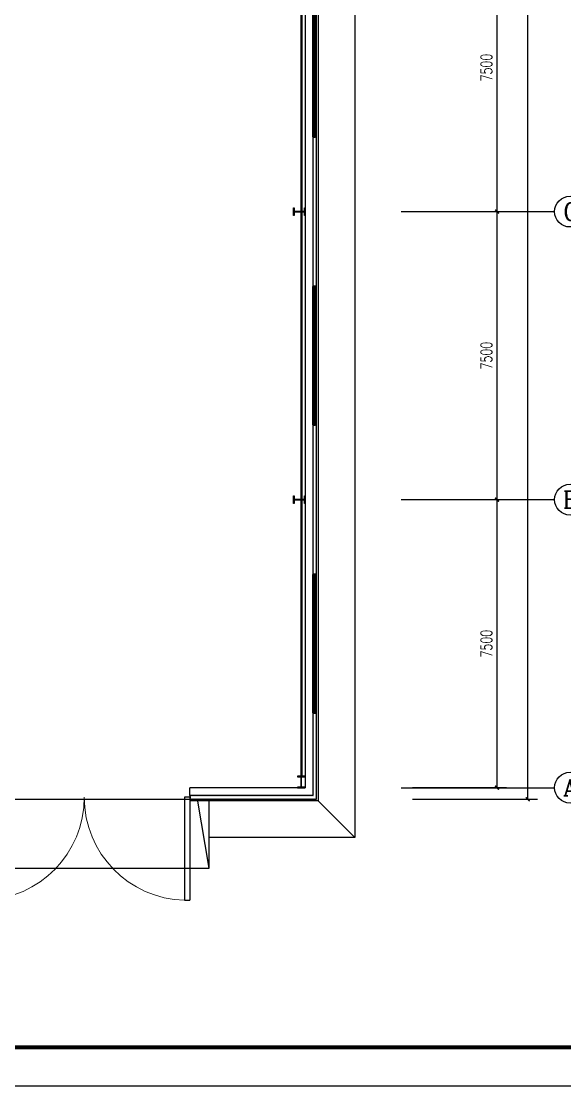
# Model space of a CAD drawing. Extents: x 4532298 to 10139194, y -639876 to -207028.
# Drawn here: x 4794525 to 4808676, y -350159 to -322442 of the extents above; entities that cross this region are included whole.
import ezdxf
from ezdxf.enums import TextEntityAlignment as Align

# ---------------------------------------------------------------- set-up
doc = ezdxf.new("R2010")
doc.units = 0
doc.header["$LTSCALE"] = 1000
doc.header["$MEASUREMENT"] = 0
doc.layers.get('0').update_dxf_attribs({"linetype": 'CONTINUOUS'})
doc.layers.get('Defpoints').update_dxf_attribs({"linetype": 'CONTINUOUS'})
for name, color, linetype in [('AXIS_TEXT', 7, 'CONTINUOUS'), ('PUB_TITLE', 4, 'CONTINUOUS'), ('PUB_WALL', 9, 'CONTINUOUS'), ('WALL-MOVE', 6, 'CONTINUOUS'), ('WIRE-接地', 4, 'CONTINUOUS'), ('建筑底图', 251, 'CONTINUOUS')]:
    doc.layers.add(name, color=color, linetype=linetype)
doc.styles.add('_TCH_AXIS', font='COMPLEX', dxfattribs={"bigfont": 'GBCBIG'})
doc.styles.add('_TCH_DIM_T3', font='SIMPLEX', dxfattribs={"width": 0.705882, "bigfont": 'GBCBIG'})
doc.styles.add('COMPLEX', font='COMPLEX')
doc.styles.add('TG_LINETYPE', font='sceie.shx', dxfattribs={"width": 0.7, "height": 3, "bigfont": 'sceic.shx'})
doc.linetypes.add('TG_接地', pattern='A,0.75,0,["/",TG_LINETYPE,S=0.05,R=-8.594367,X=-0.1,Y=-0.045],0.65,-0.13,0.13,-0.13', length=2)
doc.dimstyles.new('_TCH_ARCH&&100', dxfattribs={"dimtxt": 297.5, "dimasz": 100, "dimexe": 250, "dimexo": 300, "dimgap": 126.25, "dimtad": 1, "dimdec": 0, "dimzin": 0, "dimdsep": 46, "dimtxsty": '_TCH_DIM_T3', "dimblk": 'ARCHTICK', "dimcen": 0.09, "dimclrt": 7, "dimazin": 2, "dimtfac": 1, "dimtdec": 0, "dimtix": 1, "dimtmove": 2, "dimatfit": 3, "dimfxl": 0, "dimtolj": 1, "dimtzin": 0, "dimarcsym": 0})

# ---------------------------------------------------------------- blocks, each defined once
blk = doc.blocks.new('_ArchTick')
at = {"color": 0, "linetype": 'ByBlock', "const_width": 0.4}
blk.add_lwpolyline([(-0.5, -0.5), (0.5, 0.5)], dxfattribs=at)
blk = doc.blocks.new('*D453')
at = {"layer": 'Defpoints', "color": 0, "transparency": 16777216}
for p in [(4804414, -297098), (4807714, -297098), (4804414, -342698)]:
    blk.add_point(p, dxfattribs=at)
at = {"layer": '建筑底图', "color": 0, "lineweight": -2, "transparency": 16777216}
for p, q in [((4804714, -297098), (4807964, -297098)), ((4807714, -342698), (4807714, -297098)), ((4804714, -342698), (4807964, -342698))]:
    blk.add_line(p, q, dxfattribs=at)
at = {"layer": '建筑底图', "color": 0, "lineweight": -2, "transparency": 16777216, "xscale": 100, "yscale": 100, "zscale": 100}
for p, rotation in [((4807714, -297098), 90), ((4807714, -342698), 270)]:
    blk.add_blockref('_ArchTick', p, dxfattribs=dict(at, rotation=rotation))
at = {"layer": '建筑底图', "color": 7, "transparency": 16777216, "insert": (4807439, -319898), "char_height": 297.5, "attachment_point": 5, "rotation": 90, "style": '_TCH_DIM_T3'}
blk.add_mtext('\\A1;45600', dxfattribs=at)
blk = doc.blocks.new('*D454')
at = {"layer": 'Defpoints', "color": 0, "transparency": 16777216}
for p in [(4804414, -334898), (4806914, -334898), (4804414, -342398)]:
    blk.add_point(p, dxfattribs=at)
at = {"layer": '建筑底图', "color": 0, "lineweight": -2, "transparency": 16777216}
for p, q in [((4804714, -334898), (4807164, -334898)), ((4806914, -342398), (4806914, -334898)), ((4804714, -342398), (4807164, -342398))]:
    blk.add_line(p, q, dxfattribs=at)
at = {"layer": '建筑底图', "color": 0, "lineweight": -2, "transparency": 16777216, "xscale": 100, "yscale": 100, "zscale": 100}
for p, rotation in [((4806914, -334898), 90), ((4806914, -342398), 270)]:
    blk.add_blockref('_ArchTick', p, dxfattribs=dict(at, rotation=rotation))
at = {"layer": '建筑底图', "color": 7, "transparency": 16777216, "insert": (4806639, -338648), "char_height": 297.5, "attachment_point": 5, "rotation": 90, "style": '_TCH_DIM_T3'}
blk.add_mtext('\\A1;7500', dxfattribs=at)
blk = doc.blocks.new('*D455')
at = {"layer": 'Defpoints', "color": 0, "transparency": 16777216}
for p in [(4804414, -327398), (4806914, -327398), (4804414, -334898)]:
    blk.add_point(p, dxfattribs=at)
at = {"layer": '建筑底图', "color": 0, "lineweight": -2, "transparency": 16777216}
for p, q in [((4804714, -327398), (4807164, -327398)), ((4806914, -334898), (4806914, -327398)), ((4804714, -334898), (4807164, -334898))]:
    blk.add_line(p, q, dxfattribs=at)
at = {"layer": '建筑底图', "color": 0, "lineweight": -2, "transparency": 16777216, "xscale": 100, "yscale": 100, "zscale": 100}
for p, rotation in [((4806914, -327398), 90), ((4806914, -334898), 270)]:
    blk.add_blockref('_ArchTick', p, dxfattribs=dict(at, rotation=rotation))
at = {"layer": '建筑底图', "color": 7, "transparency": 16777216, "insert": (4806639, -331148), "char_height": 297.5, "attachment_point": 5, "rotation": 90, "style": '_TCH_DIM_T3'}
blk.add_mtext('\\A1;7500', dxfattribs=at)
blk = doc.blocks.new('*D456')
at = {"layer": 'Defpoints', "color": 0, "transparency": 16777216}
for p in [(4804414, -319898), (4806914, -319898), (4804414, -327398)]:
    blk.add_point(p, dxfattribs=at)
at = {"layer": '建筑底图', "color": 0, "lineweight": -2, "transparency": 16777216}
for p, q in [((4804714, -319898), (4807164, -319898)), ((4806914, -327398), (4806914, -319898)), ((4804714, -327398), (4807164, -327398))]:
    blk.add_line(p, q, dxfattribs=at)
at = {"layer": '建筑底图', "color": 0, "lineweight": -2, "transparency": 16777216, "xscale": 100, "yscale": 100, "zscale": 100}
for p, rotation in [((4806914, -319898), 90), ((4806914, -327398), 270)]:
    blk.add_blockref('_ArchTick', p, dxfattribs=dict(at, rotation=rotation))
at = {"layer": '建筑底图', "color": 7, "transparency": 16777216, "insert": (4806639, -323648), "char_height": 297.5, "attachment_point": 5, "rotation": 90, "style": '_TCH_DIM_T3'}
blk.add_mtext('\\A1;7500', dxfattribs=at)
blk = doc.blocks.new('$DorLib2D$00000002')
for p, q in [((-0.5, 0), (-0.5, 0.4875)), ((-0.475, 0.4875), (-0.5, 0.4875)), ((-0.475, 0), (-0.475, 0.4875)), ((0.475, 0), (0.475, 0.4875)), ((0.475, 0.4875), (0.5, 0.4875)), ((0.5, 0), (0.5, 0.4875)), ((-0.5, 0), (-0.475, 0)), ((0.5, 0), (0.475, 0))]:
    blk.add_line(p, q)
at = {"lineweight": 13}
for centre, start, end in [((-0.4875, 0), 0, 88.5307), ((0.4875, 0), 91.4693, 180)]:
    blk.add_arc(centre, 0.4875, start, end, dxfattribs=at)
blk = doc.blocks.new('$TCHSYS$WIN2D')
for p, q in [((-0.5, 0.5), (0.5, 0.5)), ((-0.5, 0.5), (-0.5, -0.5)), ((0.5, 0.5), (0.5, -0.5)), ((0.5, 0.1667), (-0.5, 0.1667)), ((0.5, -0.1667), (-0.5, -0.1667)), ((-0.5, -0.5), (0.5, -0.5))]:
    blk.add_line(p, q)
blk = doc.blocks.new('_AXISO')
blk.add_circle((0, 0), 0.5)
at = {"layer": 'AXIS_TEXT', "style": 'COMPLEX', "width": 1.041667}
blk.add_attdef('A', text='', height=0.56, dxfattribs=at).set_placement((-0.25, -0.28), (0.25, -0.28), align=Align.FIT)

msp = doc.modelspace()

# ---------------------------------------------------------------- hatches: boundary and pattern name
at = {"layer": 'PUB_WALL'}
msp.add_hatch(color=256, dxfattribs=at).paths.add_polyline_path([(4802114.1, -336848.3), (4802214.1, -336848.3), (4802184.1, -336818.3), (4802144.1, -336818.3)])
at = {"layer": '建筑底图'}
for points in [[(4802214.1, -325448.3), (4802114.1, -325448.3), (4802144.1, -325478.3), (4802184.1, -325478.3)], [(4802114.1, -325448.3), (4802114.1, -329348.3), (4802144.1, -329318.3), (4802144.1, -325478.3)], [(4802214.1, -329348.3), (4802214.1, -325448.3), (4802184.1, -325478.3), (4802184.1, -329318.3)], [(4801630.1, -327408.3), (4801630.1, -327498.3), (4801614.1, -327498.3), (4801614.1, -327298.3), (4801630.1, -327298.3), (4801630.1, -327388.3), (4801898.1, -327388.3), (4801898.1, -327298.3), (4801914.1, -327298.3), (4801914.1, -327498.3), (4801898.1, -327498.3), (4801898.1, -327408.3)], [(4802114.1, -329348.3), (4802214.1, -329348.3), (4802184.1, -329318.3), (4802144.1, -329318.3)], [(4802214.1, -332948.3), (4802114.1, -332948.3), (4802144.1, -332978.3), (4802184.1, -332978.3)], [(4802114.1, -332948.3), (4802114.1, -336848.3), (4802144.1, -336818.3), (4802144.1, -332978.3)], [(4802214.1, -336848.3), (4802214.1, -332948.3), (4802184.1, -332978.3), (4802184.1, -336818.3)], [(4801630.1, -334908.3), (4801630.1, -334998.3), (4801614.1, -334998.3), (4801614.1, -334798.3), (4801630.1, -334798.3), (4801630.1, -334888.3), (4801898.1, -334888.3), (4801898.1, -334798.3), (4801914.1, -334798.3), (4801914.1, -334998.3), (4801898.1, -334998.3), (4801898.1, -334908.3)], [(4802214.1, -340448.3), (4802114.1, -340448.3), (4802144.1, -340478.3), (4802184.1, -340478.3)], [(4802114.1, -340448.3), (4802114.1, -342598.3), (4802144.1, -342628.3), (4802144.1, -340478.3)], [(4802214.1, -342698.3), (4802214.1, -340448.3), (4802184.1, -340478.3), (4802184.1, -342668.3)], [(4801824.1, -342114.3), (4801914.1, -342114.3), (4801914.1, -342098.3), (4801714.1, -342098.3), (4801714.1, -342114.3), (4801804.1, -342114.3), (4801804.1, -342382.3), (4801714.1, -342382.3), (4801714.1, -342398.3), (4801914.1, -342398.3), (4801914.1, -342382.3), (4801824.1, -342382.3)], [(4802114.1, -342598.3), (4798914.1, -342598.3), (4798944.1, -342628.3), (4802144.1, -342628.3)], [(4798914.1, -342598.3), (4798914.1, -342698.3), (4798944.1, -342668.3), (4798944.1, -342628.3)], [(4798914.1, -342698.3), (4802214.1, -342698.3), (4802184.1, -342668.3), (4798944.1, -342668.3)]]:
    msp.add_hatch(color=256, dxfattribs=at).paths.add_polyline_path(points)

# ---------------------------------------------------------------- linework, layer by layer
at = {"layer": 'PUB_TITLE', "color": 4}
msp.add_lwpolyline([(4743873.5, -350158.8), (4827973.5, -350158.8), (4827973.5, -290758.8), (4743873.5, -290758.8)], close=True, dxfattribs=at)
at = {"layer": 'PUB_TITLE', "color": 4, "const_width": 100}
msp.add_lwpolyline([(4746373.5, -349158.8), (4826973.5, -349158.8), (4826973.5, -291758.8), (4746373.5, -291758.8)], close=True, dxfattribs=at)
at = {"layer": 'WALL-MOVE'}
msp.add_line((4802114.1, -336848.3), (4802214.1, -336848.3), dxfattribs=at)
at = {"layer": 'WIRE-接地', "linetype": 'TG_接地', "const_width": 60}
msp.add_lwpolyline([(4801824.1, -297698.3), (4801824.1, -342114.3)], dxfattribs=at)
at = {"layer": '建筑底图'}
for p, q in [((4802214.1, -325448.3), (4802114.1, -325448.3)), ((4802114.1, -325448.3), (4802114.1, -329348.3)), ((4802214.1, -329348.3), (4802214.1, -325448.3)), ((4804414.1, -327398.3), (4808414.1, -327398.3)), ((4802114.1, -329348.3), (4802214.1, -329348.3)), ((4802214.1, -332948.3), (4802114.1, -332948.3)), ((4802114.1, -332948.3), (4802114.1, -336848.3)), ((4802214.1, -336848.3), (4802214.1, -332948.3)), ((4804414.1, -334898.3), (4808414.1, -334898.3)), ((4802214.1, -340448.3), (4802114.1, -340448.3)), ((4802114.1, -340448.3), (4802114.1, -342598.3)), ((4802214.1, -342698.3), (4802214.1, -340448.3)), ((4798913.9, -342598.3), (4798913.9, -342398.3)), ((4804414.1, -342398.3), (4808414.1, -342398.3)), ((4793414.1, -342698.3), (4798914.1, -342698.3)), ((4798913.9, -342698.3), (4798913.9, -342738.3)), ((4802114.1, -342598.3), (4798914.1, -342598.3)), ((4798914.1, -342598.3), (4798914.1, -342698.3)), ((4798914.1, -342698.3), (4802214.1, -342698.3)), ((4799414.1, -344498.3), (4799114.1, -342698.3)), ((4799414.1, -344498.3), (4799414.1, -342698.3)), ((4802254.1, -342738.3), (4803214.1, -343698.3)), ((4792914.1, -344498.3), (4799414.1, -344498.3))]:
    msp.add_line(p, q, dxfattribs=at)
for points in [[(4799414.1, -296098.3), (4803214.1, -296098.3), (4803214.1, -343698.3), (4799414.1, -343698.3)], [(4798914.1, -297058.3), (4802254.1, -297058.3), (4802254.1, -342738.3), (4798913.9, -342738.3)], [(4798914.1, -297398.3), (4801914.1, -297398.3), (4801914.1, -342398.3), (4798913.9, -342398.3)]]:
    msp.add_lwpolyline(points, dxfattribs=at)
for points in [[(4801914.1, -327298.3), (4801914.1, -327498.3), (4801898.1, -327498.3), (4801898.1, -327408.3), (4801630.1, -327408.3), (4801630.1, -327498.3), (4801614.1, -327498.3), (4801614.1, -327298.3), (4801630.1, -327298.3), (4801630.1, -327388.3), (4801898.1, -327388.3), (4801898.1, -327298.3)], [(4801914.1, -334798.3), (4801914.1, -334998.3), (4801898.1, -334998.3), (4801898.1, -334908.3), (4801630.1, -334908.3), (4801630.1, -334998.3), (4801614.1, -334998.3), (4801614.1, -334798.3), (4801630.1, -334798.3), (4801630.1, -334888.3), (4801898.1, -334888.3), (4801898.1, -334798.3)], [(4801714.1, -342398.3), (4801914.1, -342398.3), (4801914.1, -342382.3), (4801824.1, -342382.3), (4801824.1, -342114.3), (4801914.1, -342114.3), (4801914.1, -342098.3), (4801714.1, -342098.3), (4801714.1, -342114.3), (4801804.1, -342114.3), (4801804.1, -342382.3), (4801714.1, -342382.3)]]:
    msp.add_lwpolyline(points, close=True, dxfattribs=at)

# ---------------------------------------------------------------- block references
at = {"layer": '建筑底图', "xscale": 3600, "yscale": 100, "zscale": 3600, "rotation": 90}
for p in [(4802164.1, -323648.3), (4802164.1, -331148.3), (4802164.1, -338648.3)]:
    msp.add_blockref('$TCHSYS$WIN2D', p, dxfattribs=at)
at = {"layer": '建筑底图'}
ref = msp.add_blockref('_AXISO', (4808814.1, -327398.3), dxfattribs=dict(at, xscale=800, yscale=800, zscale=800))
ref.add_attrib('A', 'C', dxfattribs={"layer": 'AXIS_TEXT', "color": 0, "height": 455.7, "style": '_TCH_AXIS'}).set_placement((4808651.4, -327626.2), (4808976.9, -327626.2), align=Align.FIT)
ref = msp.add_blockref('_AXISO', (4808814.1, -334898.3), dxfattribs=dict(at, xscale=800, yscale=800, zscale=800))
ref.add_attrib('A', 'B', dxfattribs={"layer": 'AXIS_TEXT', "color": 0, "height": 435.3, "style": '_TCH_AXIS'}).set_placement((4808638, -335115.9), (4808990.3, -335115.9), align=Align.FIT)
ref = msp.add_blockref('_AXISO', (4808814.1, -342398.3), dxfattribs=dict(at, xscale=800, yscale=800, zscale=800))
ref.add_attrib('A', 'A', dxfattribs={"layer": 'AXIS_TEXT', "color": 0, "height": 425.2, "style": '_TCH_AXIS'}).set_placement((4808631.9, -342610.9), (4808996.4, -342610.9), align=Align.FIT)
at = {"layer": '建筑底图', "xscale": 5500, "yscale": -5500, "zscale": 5500}
msp.add_blockref('$DorLib2D$00000002', (4796164.1, -342648.3), dxfattribs=at)

# ---------------------------------------------------------------- dimensions: what is measured, and where the dimension line sits
at = {"layer": '建筑底图'}
for p1, p2, distance, picture, middle in [((4804414.1, -342698.3), (4804414.1, -297098.3), -3300, '*D453', (4807439.1, -319898.3)), ((4804414.1, -327398.3), (4804414.1, -319898.3), -2500, '*D456', (4806639.1, -323648.3)), ((4804414.1, -334898.3), (4804414.1, -327398.3), -2500, '*D455', (4806639.1, -331148.3)), ((4804414.1, -342398.3), (4804414.1, -334898.3), -2500, '*D454', (4806639.1, -338648.3))]:
    dim = msp.add_aligned_dim(p1=p1, p2=p2, distance=distance, dimstyle='_TCH_ARCH&&100', dxfattribs=at)
    dim.commit()
    dim.dimension.update_dxf_attribs({"geometry": picture, "text_midpoint": middle})

doc.saveas('drawing.dxf')
